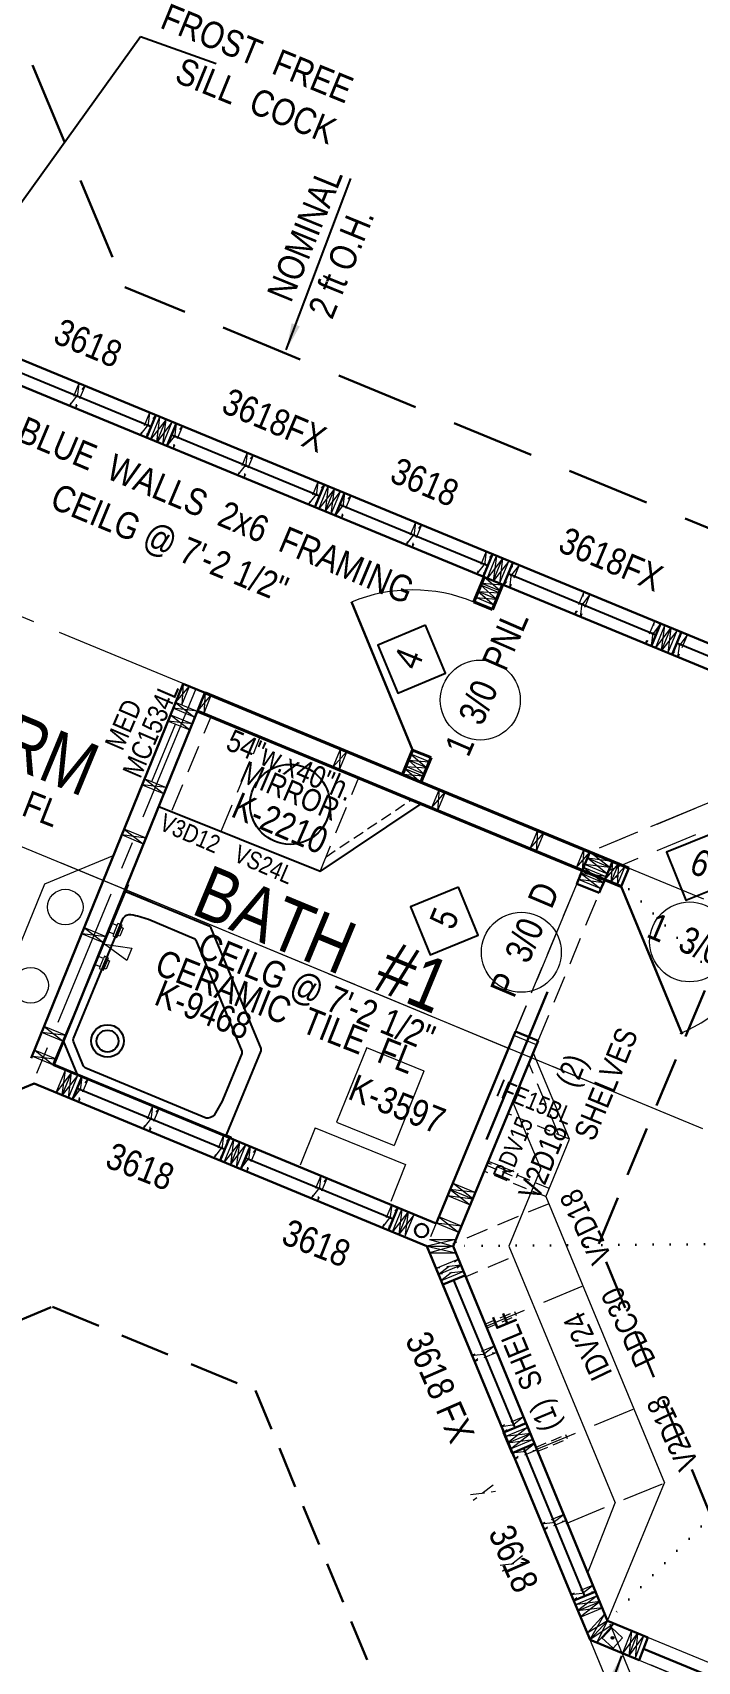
# Model space of a CAD drawing. Header units: inches. Extents: x 2775 to 35798, y 1675 to 10350.
# Drawn here: x 12593.4 to 12743, y 3795.3 to 4162 of the extents above; entities that cross this region are included whole.
import ezdxf

# ---------------------------------------------------------------- set-up
doc = ezdxf.new("R2010")
doc.units = ezdxf.units.IN
doc.header["$LTSCALE"] = 0.5
doc.header["$MEASUREMENT"] = 0
for name, pattern in [('ACAD_ISO07W100', [3, 0, -3]), ('CENTER', [2, 1.25, -0.25, 0.25, -0.25]), ('HIDDEN', [0.375, 0.25, -0.125])]:
    doc.linetypes.add(name, pattern=pattern)
doc.layers.get('0').update_dxf_attribs({"linetype": 'CONTINUOUS'})
for name, color, linetype in [('ASHADE', 7, 'CONTINUOUS'), ('CABINETS', 30, 'HIDDEN'), ('CABTOPS', 30, 'CONTINUOUS'), ('MILLWORK TEXT', 7, 'CONTINUOUS'), ('TEXT', 7, 'CONTINUOUS')]:
    doc.layers.add(name, color=color, linetype=linetype)
for name, color, linetype, lineweight in [('BALCONY', 3, 'CONTINUOUS', 30), ('BUILT-INS', 6, 'CONTINUOUS', 9), ('DOORS', 7, 'CONTINUOUS', 30), ('FOUNDATION', 7, 'CONTINUOUS', 30), ('GRID', 1, 'CENTER', 20), ('INT WALLS', 7, 'CONTINUOUS', 40), ('LAYOUT', 6, 'CONTINUOUS', 9), ('LITE COVE', 7, 'HIDDEN', 30), ('MILLWORK', 7, 'CONTINUOUS', 20), ('PLUMBING', 7, 'CONTINUOUS', 20), ('ROOF BEAMS', 3, 'HIDDEN', 30), ('ROOFLINE', 7, 'HIDDEN', 30), ('WALL FRAMING', 7, 'CONTINUOUS', 30), ('WALLS', 7, 'CONTINUOUS', 30), ('WINDOWS', 5, 'CONTINUOUS', 30)]:
    doc.layers.add(name, color=color, linetype=linetype, lineweight=lineweight)
doc.styles.add('ARCHENT', font='technical.ttf', dxfattribs={"height": 6})
doc.styles.add('ARCHENTLTD', font='technical.ttf', dxfattribs={"height": 6})
doc.styles.get("Standard").update_dxf_attribs({"font": 'romans.shx', "width": 0.75})
doc.dimstyles.new('ARCHENTLTD', dxfattribs={"dimtxt": 12, "dimasz": 6, "dimexe": 9, "dimexo": 3, "dimgap": 1, "dimtad": 0, "dimdec": 4, "dimzin": 1, "dimdsep": 46, "dimlunit": 4, "dimtxsty": 'ARCHENT', "dimcen": 6, "dimaunit": 1, "dimadec": 5, "dimazin": 0, "dimtfac": 1, "dimtdec": 4, "dimtofl": 0, "dimtmove": 0, "dimatfit": 3, "dimfxl": 1, "dimfrac": 2, "dimtolj": 1, "dimtzin": 0, "dimarcsym": 0})

msp = doc.modelspace()

# ---------------------------------------------------------------- hatches: boundary and pattern name
at = {"layer": 'WALL FRAMING', "lineweight": 9, "ltscale": 150}
msp.add_hatch(color=256, dxfattribs=at).paths.add_polyline_path([(12724.21644, 3800.59884, 1), (12723.59144, 3800.59884, 1)])

# ---------------------------------------------------------------- linework, layer by layer
at = {"layer": 'ASHADE', "color": 5}
msp.add_lwpolyline([(12614.63767, 3969.73153), (12600.2726, 3935.05116), (12603.35299, 3927.61602), (12638.07306, 3913.23449), (12638.08723, 3913.2687), (12637.05735, 3913.6953, -0.27646727), (12636.9983, 3913.84081), (12644.833, 3932.75545, 0.118325447), (12644.83303, 3933.26468), (12633.60217, 3960.38621, 0.118363176), (12633.24212, 3960.7463), (12614.32369, 3968.58257, -0.287865272), (12614.26429, 3968.72722), (12614.68895, 3969.75243), (12614.65257, 3969.7675), (12614.63767, 3969.73153)], format="xyb", dxfattribs=at)
at = {"layer": 'ASHADE', "color": 5, "elevation": 0.00183}
msp.add_lwpolyline([(12636.04929, 3921.46006), (12634.2539, 3918.27769, -0.252190584), (12632.41978, 3917.6449), (12605.33038, 3928.86569, -0.121624228), (12604.85669, 3929.33957), (12602.55706, 3934.90068, -0.121496836), (12602.55718, 3935.57064), (12613.77601, 3962.65529, -0.252199055), (12615.52039, 3963.50472, -0.030236903), (12619.42882, 3962.38984), (12629.74079, 3958.0917, -0.107763617), (12630.08607, 3957.71898), (12640.46589, 3932.6636, -0.095696057), (12640.47926, 3932.15499), (12636.22868, 3921.82842), (12636.04929, 3921.46006)], format="xyb", dxfattribs=at)
at = {"layer": 'ASHADE', "color": 5}
for centre, radius in [((12610.23128, 3934.99419, -0.00093), 3.66336), ((12610.22811, 3934.95843, -0.00132), 2.47608)]:
    msp.add_circle(centre, radius, dxfattribs=at)
at = {"layer": 'BALCONY', "lineweight": 20, "ltscale": 50}
msp.add_line((12723.3295, 3803.73539), (12771.72967, 3686.80619), dxfattribs=at)
at = {"layer": 'BALCONY', "color": 3, "linetype": 'ByBlock', "lineweight": 20, "ltscale": 50}
msp.add_line((12718.24734, 3801.63261), (12767.51975, 3682.59619), dxfattribs=at)
at = {"layer": 'BUILT-INS', "linetype": 'Continuous', "lineweight": 9, "ltscale": 0.25}
msp.add_line((12611.6197, 3976.75213), (12596.013, 3970.29662), dxfattribs=at)
at = {"layer": 'BUILT-INS', "ltscale": 75}
msp.add_line((12596.013, 3970.29662), (12586.51419, 3946.88768), dxfattribs=at)
at = {"layer": 'BUILT-INS', "linetype": 'Continuous', "lineweight": 9, "ltscale": 40}
for p, q in [((12597.85773, 3929.53084), (12615.05718, 3970.21787)), ((12598.14438, 3929.81734), (12642.28968, 3911.33626)), ((12702.28883, 3904.27794), (12702.66956, 3905.20263)), ((12702.28991, 3873.10079), (12701.90527, 3874.02386)), ((12713.79003, 3845.39303), (12713.40539, 3846.3161))]:
    msp.add_line(p, q, dxfattribs=at)
at = {"layer": 'BUILT-INS', "linetype": 'Continuous', "lineweight": 20, "ltscale": 0.75}
for p, q in [((12714.23475, 3912.8787), (12706.07135, 3932.36388)), ((12707.77961, 3906.28923), (12701.49712, 3921.28486)), ((12708.94524, 3899.91625), (12714.23475, 3912.8787))]:
    msp.add_line(p, q, dxfattribs=at)
at = {"layer": 'BUILT-INS', "linetype": 'HIDDEN', "lineweight": 20, "ltscale": 40}
for p, q in [((12711.86993, 3913.79766), (12705.09317, 3929.97308)), ((12709.58214, 3898.3438), (12687.97273, 3889.30397)), ((12700.4732, 3885.91892), (12690.89973, 3881.91407))]:
    msp.add_line(p, q, dxfattribs=at)
at = {"layer": 'BUILT-INS', "linetype": 'HIDDEN', "lineweight": 9, "ltscale": 25}
for p, q in [((12714.23475, 3912.8787), (12700.36574, 3918.61183)), ((12709.65047, 3901.78887), (12695.78146, 3907.522)), ((12708.88642, 3899.94056), (12695.01741, 3905.67369))]:
    msp.add_line(p, q, dxfattribs=at)
at = {"layer": 'BUILT-INS', "color": 6, "linetype": 'HIDDEN', "lineweight": 9, "ltscale": 20}
for p, q in [((12695.58484, 3907.03821), (12702.28883, 3904.27794)), ((12695.96557, 3907.9629), (12702.66956, 3905.20263)), ((12695.21303, 3871.23523), (12701.90527, 3874.02386)), ((12695.59767, 3870.31216), (12702.28991, 3873.10079)), ((12706.71315, 3843.52747), (12713.40539, 3846.3161)), ((12707.09779, 3842.60441), (12713.79003, 3845.39303))]:
    msp.add_line(p, q, dxfattribs=at)
at = {"layer": 'BUILT-INS', "color": 6, "linetype": 'Continuous', "lineweight": 9, "ltscale": 5}
for p, q in [((12707.77961, 3906.28923), (12700.5573, 3888.81777)), ((12708.92366, 3899.95311), (12735.6649, 3835.52424)), ((12700.5573, 3888.81777), (12724.55956, 3830.98804))]:
    msp.add_line(p, q, dxfattribs=at)
at = {"layer": 'BUILT-INS', "color": 6, "linetype": 'HIDDEN', "lineweight": 9, "ltscale": 75}
for p, q in [((12695.47399, 3870.81319), (12717.26443, 3879.85733)), ((12706.90359, 3843.07568), (12728.76472, 3852.14915)), ((12713.50281, 3826.32585), (12735.6649, 3835.52424))]:
    msp.add_line(p, q, dxfattribs=at)
at = {"layer": 'BUILT-INS', "color": 6, "linetype": 'Continuous', "lineweight": 9, "ltscale": 75}
for p, q in [((12722.81966, 3804.45035), (12735.6649, 3835.52424)), ((12718.3174, 3815.10814), (12724.55956, 3830.98804))]:
    msp.add_line(p, q, dxfattribs=at)
at = {"layer": 'BUILT-INS', "ltscale": 50}
for centre in [(12600.72437, 3965.14727), (12592.92349, 3947.52798)]:
    msp.add_circle(centre, 4, dxfattribs=at)
at = {"layer": 'CABINETS', "lineweight": 9, "ltscale": 50}
for p, q in [((12651.84532, 4000.38665), (12630.47659, 4009.23075)), ((12624.81448, 3986.94346), (12633.5526, 4008.05612)), ((12635.90234, 3982.35441), (12644.64046, 4003.46707)), ((12658.07806, 3973.17632), (12666.81618, 3994.28898))]:
    msp.add_line(p, q, dxfattribs=at)
at = {"layer": 'CABTOPS', "color": 7, "linetype": 'HIDDEN', "lineweight": 20, "ltscale": 20}
msp.add_line((12659.44751, 3976.48513), (12678.4463, 3989.18299), dxfattribs=at)
at = {"layer": 'DOORS', "ltscale": 75}
msp.add_line((12678.93738, 4000.56884), (12665.17088, 4033.83267), dxfattribs=at)
at = {"layer": 'DOORS', "ltscale": 50}
msp.add_line((12725.85086, 3969.77835), (12739.6278, 3936.51882), dxfattribs=at)
at = {"layer": 'DOORS', "linetype": 'Continuous', "lineweight": 30, "ltscale": 150}
msp.add_line((12709.29498, 3946.07971), (12695.52381, 3912.81784), dxfattribs=at)
at = {"layer": 'DOORS', "color": 7, "linetype": 'Continuous', "lineweight": 25, "ltscale": 25, "flags": 128}
for points in [[(12681.84788, 4028.59349), (12671.08403, 4024.08945), (12675.58807, 4013.3256), (12686.35193, 4017.82964)], [(12751.28482, 3971.08116), (12746.89144, 3981.89066), (12736.08195, 3977.49728), (12740.47532, 3966.68779)], [(12689.22956, 3969.64253), (12678.43705, 3965.20761), (12682.87197, 3954.41509), (12693.66449, 3958.85002)]]:
    msp.add_lwpolyline(points, close=True, dxfattribs=at)
at = {"layer": 'DOORS', "color": 7, "linetype": 'Continuous', "lineweight": 20, "ltscale": 7.5}
for centre in [(12694.16119, 4011.75215), (12741.28913, 3957.30131), (12703.40373, 3954.97028)]:
    msp.add_circle(centre, 9, dxfattribs=at)
at = {"layer": 'DOORS', "lineweight": 9, "ltscale": 75}
for centre, radius, start, end in [((12678.93738, 4000.56884), 35.98566, 67.5054132, 112.4825964), ((12725.38887, 3969.96957), 35.99772, 292.5005842, 337.5042071)]:
    msp.add_arc(centre, radius, start, end, dxfattribs=at)
at = {"layer": 'GRID', "ltscale": 50}
for p, q in [((12674.48142, 3995.88837), (12515.80143, 4061.56686)), ((12969.64769, 3925.81412), (12719.06691, 4029.56238)), ((12630.14006, 4014.25463), (12593.40927, 3925.54438)), ((12807.506, 4014.28416), (12718.83752, 3977.52914)), ((12718.83752, 3977.52914), (12682.10673, 3888.81889)), ((13021.6668, 3852.18648), (12718.83752, 3977.52914)), ((12700.5358, 3933.3278), (12611.8351, 3970.05674)), ((12593.71173, 3925.40605), (12424.33453, 3855.29622)), ((12682.10673, 3888.81889), (12593.71493, 3925.40472)), ((12682.10673, 3888.81889), (12718.86832, 3800.13454)), ((12807.572, 3763.41961), (12718.86832, 3800.13454))]:
    msp.add_line(p, q, dxfattribs=at)
at = {"layer": 'INT WALLS', "color": 7, "ltscale": 50}
for p, q in [((12695.03911, 4039.44427), (12692.74447, 4033.90038)), ((12699.19702, 4037.72328), (12696.90238, 4032.1794)), ((12676.62765, 3994.96238), (12678.92233, 4000.50625)), ((12680.78555, 3993.24137), (12683.08023, 3998.78524))]:
    msp.add_line(p, q, dxfattribs=at)
at = {"layer": 'INT WALLS', "ltscale": 75}
for p, q in [((12692.74447, 4033.90038), (12696.90238, 4032.1794)), ((12680.04006, 3993.58733), (12632.18614, 4013.39451)), ((12678.92233, 4000.50625), (12683.08023, 3998.78524)), ((12727.60395, 3973.90021), (12680.04006, 3993.58733))]:
    msp.add_line(p, q, dxfattribs=at)
at = {"layer": 'INT WALLS', "ltscale": 50}
for p, q in [((12678.31875, 3989.42862), (12630.47659, 4009.23075)), ((12725.84255, 3969.75827), (12678.31875, 3989.42862))]:
    msp.add_line(p, q, dxfattribs=at)
at = {"layer": 'LAYOUT', "color": 6, "linetype": 'CENTER', "lineweight": 5, "ltscale": 250}
for p, q in [((12975.24561, 3819.59345), (11433.02486, 4458.12095)), ((14529.67036, 3176.01313), (12259.80657, 4115.80753))]:
    msp.add_line(p, q, dxfattribs=at)
at = {"layer": 'LITE COVE', "color": 7, "linetype": 'ACAD_ISO07W100', "lineweight": 30, "ltscale": 2.5}
for p, q in [((12790.08313, 3906.38192), (12723.1744, 3973.63583)), ((12783.10635, 3889.4856), (12688.05687, 3888.81316)), ((12790.01841, 3872.04973), (12722.81966, 3804.45035))]:
    msp.add_line(p, q, dxfattribs=at)
at = {"layer": 'MILLWORK', "lineweight": 9, "ltscale": 50}
msp.add_line((12620.19138, 3993.39659), (12625.5583, 4006.32702), dxfattribs=at)
at = {"layer": 'MILLWORK', "color": 7, "linetype": 'Continuous', "lineweight": -3, "ltscale": 5}
msp.add_line((12658.07806, 3973.17632), (12621.75498, 3987.72076), dxfattribs=at)
at = {"layer": 'MILLWORK', "color": 7, "lineweight": -3, "ltscale": 10}
msp.add_line((12658.07806, 3973.17632), (12680.65702, 3988.267), dxfattribs=at)
at = {"layer": 'PLUMBING', "color": 5}
for p, q in [((12612.38888, 3960.98239, -1), (12611.465, 3961.36507, -1)), ((12611.62351, 3959.13463, -1), (12612.58022, 3961.44433, -1)), ((12612.35605, 3958.29001, -1), (12613.5041, 3961.06165, -1)), ((12613.5041, 3961.06165, -1), (12612.58022, 3961.44433, -1)), ((12610.69963, 3959.51731, -1), (12611.62351, 3959.13463, -1)), ((12611.62351, 3959.13463, -1), (12611.43217, 3958.67269, -1)), ((12611.43217, 3958.67269, -1), (12612.35605, 3958.29001, -1)), ((12613.00933, 3958.5606, -1), (12612.54739, 3958.75195, -1)), ((12613.7747, 3960.40836, -1), (12613.00933, 3958.5606, -1)), ((12613.31276, 3960.59971, -1), (12613.7747, 3960.40836, -1)), ((12609.32741, 3953.59135, -1), (12608.40353, 3953.97404, -1)), ((12609.29458, 3950.89897, -1), (12610.44263, 3953.67061, -1)), ((12609.51875, 3954.05329, -1), (12609.32741, 3953.59135, -1)), ((12610.44263, 3953.67061, -1), (12609.51875, 3954.05329, -1)), ((12609.57985, 3956.76878, -1), (12615.69715, 3955.8585, -1)), ((12614.5491, 3953.08686, -1), (12609.57985, 3956.76878, -1)), ((12615.69715, 3955.8585, -1), (12614.5491, 3953.08686, -1)), ((12607.63817, 3952.12628, -1), (12608.56205, 3951.74359, -1)), ((12608.56205, 3951.74359, -1), (12608.3707, 3951.28165, -1)), ((12608.3707, 3951.28165, -1), (12609.29458, 3950.89897, -1)), ((12608.56205, 3951.74359, -1), (12609.32741, 3953.59135, -1)), ((12609.94786, 3951.16957, -1), (12609.48592, 3951.36091, -1)), ((12610.71323, 3953.01733, -1), (12609.94786, 3951.16957, -1)), ((12610.25129, 3953.20867, -1), (12610.71323, 3953.01733, -1))]:
    msp.add_line(p, q, dxfattribs=at)
at = {"layer": 'PLUMBING', "color": 5, "ltscale": 75}
for p, q in [((12668.64312, 3933.49423, -1), (12661.77478, 3916.72445, -1)), ((12668.51162, 3933.54759, -1), (12681.48446, 3928.28351, -1)), ((12681.43029, 3928.17415, -1), (12674.74762, 3911.46037, -1)), ((12656.95448, 3915.44284, -1), (12653.59225, 3907.03368, -1)), ((12656.95448, 3915.44284, -1), (12677.34037, 3907.17072, -1)), ((12661.77478, 3916.72445, -1), (12674.74762, 3911.46037, -1)), ((12677.34037, 3907.17072, -1), (12674.01994, 3898.86609, -1))]:
    msp.add_line(p, q, dxfattribs=at)
at = {"layer": 'PLUMBING', "color": 5, "linetype": 'Continuous', "lineweight": 25, "ltscale": 1.5}
msp.add_circle((12651.3335, 3988.25737, -178358.10443), 9, dxfattribs=at)
at = {"layer": 'PLUMBING', "color": 5, "lineweight": 30, "ltscale": 75}
msp.add_circle((12680.94812, 3892.29079), 1.5, dxfattribs=at)
at = {"layer": 'ROOF BEAMS', "lineweight": 20, "ltscale": 75}
for p, q in [((12807.50526, 4014.28386), (12718.83434, 3977.53043)), ((12807.56095, 4008.3532), (12723.04431, 3973.32169))]:
    msp.add_line(p, q, dxfattribs=at)
at = {"layer": 'ROOF BEAMS', "lineweight": 20, "ltscale": 50}
for p, q in [((12702.10958, 3937.14911), (12716.57111, 3972.06542)), ((12707.19037, 3935.04539), (12721.64964, 3969.96263)), ((12701.65897, 3841.37597), (12687.87963, 3874.6345))]:
    msp.add_line(p, q, dxfattribs=at)
at = {"layer": 'ROOFLINE', "linetype": 'HIDDEN', "ltscale": 150}
for p, q in [((12593.36316, 4154.72978), (12614.13272, 4104.75161)), ((12757.59396, 4045.50279), (12614.13272, 4104.75161)), ((12424.31721, 3803.34209), (12597.85955, 3875.14319))]:
    msp.add_line(p, q, dxfattribs=at)
at = {"layer": 'ROOFLINE', "ltscale": 90}
for p, q in [((12720.81533, 3889.3215), (12744.94871, 3946.86265)), ((12746.10442, 3828.08352), (12720.81533, 3889.3215))]:
    msp.add_line(p, q, dxfattribs=at)
at = {"layer": 'ROOFLINE', "linetype": 'HIDDEN', "ltscale": 90}
msp.add_line((12597.85955, 3875.14319), (12643.53492, 3856.26204), dxfattribs=at)
at = {"layer": 'ROOFLINE', "linetype": 'HIDDEN', "ltscale": 75}
msp.add_line((12643.53492, 3856.26204), (12682.02806, 3763.43254), dxfattribs=at)
at = {"layer": 'WALL FRAMING', "linetype": 'HIDDEN', "lineweight": 20, "ltscale": 25}
for p, q in [((12603.75525, 4083.02089), (12601.66148, 4077.95962)), ((12605.14886, 4082.46571), (12603.04756, 4077.38623)), ((12619.69438, 4076.4236), (12617.60061, 4071.36234)), ((12627.11825, 4073.44147), (12625.01694, 4068.36199)), ((12641.66282, 4067.39975), (12639.56905, 4062.33849)), ((12643.05644, 4066.84457), (12640.95513, 4061.76509)), ((12657.60195, 4060.80246), (12655.50818, 4055.7412)), ((12665.00132, 4057.76107), (12662.91114, 4052.70852)), ((12679.55889, 4051.75084), (12677.45759, 4046.67136)), ((12680.94497, 4051.17744), (12678.84367, 4046.09796)), ((12695.5037, 4045.16724), (12693.40239, 4040.08776)), ((12702.89553, 4042.10772), (12700.79231, 4037.02903)), ((12717.44314, 4036.07065), (12715.33992, 4030.99196)), ((12718.829, 4035.49673), (12716.72579, 4030.41804)), ((12733.37581, 4029.4605), (12731.28376, 4024.40872)), ((12740.76016, 4026.38283), (12738.66449, 4021.32236)), ((12604.43005, 3926.89116), (12602.32874, 3921.81168)), ((12605.81741, 3926.32086), (12603.7161, 3921.24138)), ((12620.36823, 3920.29426), (12618.26693, 3915.21478)), ((12621.75431, 3919.72086), (12619.65301, 3914.64138)), ((12636.31895, 3913.72495), (12634.21764, 3908.64547)), ((12637.69346, 3913.1236), (12635.59216, 3908.04412)), ((12643.71032, 3910.66429), (12641.60901, 3905.58481)), ((12658.25677, 3904.62713), (12656.15546, 3899.54765)), ((12659.64285, 3904.05373), (12657.54154, 3898.97425)), ((12674.20158, 3898.04353), (12672.10027, 3892.96405)), ((12690.67016, 3882.18669), (12685.59257, 3880.0808)), ((12697.27544, 3866.25198), (12692.19786, 3864.14609)), ((12697.85009, 3864.86642), (12692.77251, 3862.76053)), ((12703.91703, 3850.32872), (12698.83945, 3848.22284)), ((12704.45581, 3848.93077), (12699.37822, 3846.82488)), ((12706.97137, 3842.93722), (12701.89379, 3840.83133)), ((12712.98835, 3828.38241), (12707.91076, 3826.27652)), ((12713.563, 3826.99685), (12708.48542, 3824.89096)), ((12719.60772, 3812.45242), (12714.53014, 3810.34653))]:
    msp.add_line(p, q, dxfattribs=at)
at = {"layer": 'WALL FRAMING', "linetype": 'HIDDEN', "lineweight": 9, "ltscale": 25}
for p, q in [((12601.67159, 4077.98406), (12605.14828, 4082.46429)), ((12603.75525, 4083.02089), (12603.05767, 4077.41066)), ((12617.61071, 4071.38677), (12621.0874, 4075.867)), ((12619.69438, 4076.4236), (12618.99679, 4070.81337)), ((12623.64097, 4068.95982), (12627.11766, 4073.44006)), ((12625.72463, 4073.99666), (12625.02705, 4068.38642)), ((12641.66282, 4067.39975), (12640.96524, 4061.78952)), ((12639.57916, 4062.36292), (12643.05585, 4066.84315)), ((12655.51829, 4055.76563), (12658.99498, 4060.24586)), ((12657.60195, 4060.80246), (12656.90437, 4055.19223)), ((12661.53517, 4053.30635), (12665.00132, 4057.76107)), ((12663.6153, 4058.33467), (12662.92125, 4052.73295)), ((12677.4677, 4046.69579), (12680.94439, 4051.17603)), ((12679.569, 4051.77528), (12678.85377, 4046.12239)), ((12693.4125, 4040.11219), (12696.88919, 4044.59242)), ((12695.51381, 4045.19167), (12694.79858, 4039.53879)), ((12702.90565, 4042.13215), (12699.41657, 4037.62738)), ((12700.80243, 4037.05346), (12701.50908, 4042.68023)), ((12718.83912, 4035.52116), (12715.35004, 4031.01639)), ((12716.7359, 4030.44247), (12717.44255, 4036.06924)), ((12734.76177, 4028.88676), (12731.29388, 4024.43316)), ((12732.67974, 4023.85923), (12733.37581, 4029.4605)), ((12740.76016, 4026.38283), (12737.28875, 4021.92071)), ((12738.67461, 4021.34679), (12739.38126, 4026.97355)), ((12602.34013, 3921.83921), (12605.81682, 3926.31944)), ((12604.44144, 3926.91869), (12603.72621, 3921.26581)), ((12618.27704, 3915.23922), (12621.75373, 3919.71945)), ((12620.37834, 3920.3187), (12619.66312, 3914.66582)), ((12636.32905, 3913.74939), (12635.61383, 3908.0965)), ((12634.22775, 3908.6699), (12637.70444, 3913.15014)), ((12640.23304, 3906.18265), (12643.70973, 3910.66288)), ((12642.33435, 3911.26213), (12641.61912, 3905.60925)), ((12656.16557, 3899.57209), (12659.64226, 3904.05232)), ((12658.26688, 3904.65157), (12657.55165, 3898.99869)), ((12672.11038, 3892.98849), (12675.58707, 3897.46872)), ((12674.21168, 3898.06797), (12673.49646, 3892.41509)), ((12689.73828, 3884.50669), (12684.08415, 3883.78669)), ((12684.65854, 3882.40102), (12689.16389, 3885.89235)), ((12685.23293, 3881.01535), (12689.73828, 3884.50669)), ((12690.31267, 3883.12102), (12684.65854, 3882.40102)), ((12697.29987, 3866.26211), (12692.79693, 3862.77066)), ((12692.22228, 3864.15622), (12697.84868, 3864.86583)), ((12698.82941, 3848.22116), (12704.45581, 3848.93077)), ((12703.907, 3850.32705), (12699.40406, 3846.8356)), ((12706.42115, 3844.33291), (12701.91821, 3840.84146)), ((12701.34356, 3842.22702), (12706.96996, 3842.93663)), ((12691.99576, 3832.88055), (12697.62216, 3833.59016)), ((12697.07335, 3834.98644), (12692.57042, 3831.49499)), ((12707.93519, 3826.28665), (12713.56158, 3826.99626)), ((12713.01277, 3828.39254), (12708.50984, 3824.90109)), ((12703.69272, 3819.05645), (12699.18979, 3815.565)), ((12698.61514, 3816.95056), (12704.24153, 3817.66017)), ((12714.55456, 3810.35666), (12720.18095, 3811.06627)), ((12719.63214, 3812.46255), (12715.12921, 3808.9711))]:
    msp.add_line(p, q, dxfattribs=at)
at = {"layer": 'WALL FRAMING', "lineweight": 20, "ltscale": 75}
for p, q in [((12619.91941, 4070.43031), (12622.0224, 4075.51116)), ((12621.30538, 4069.85665), (12623.40837, 4074.9375)), ((12622.69135, 4069.28299), (12624.79434, 4074.36384)), ((12657.82698, 4054.80917), (12659.92997, 4059.89002)), ((12659.21295, 4054.23551), (12661.31594, 4059.31636)), ((12660.59892, 4053.66185), (12662.70191, 4058.7427)), ((12695.71017, 4039.12912), (12697.81316, 4044.20997)), ((12697.09614, 4038.55546), (12699.19913, 4043.63631)), ((12697.09614, 4038.55546), (12699.19913, 4043.63631)), ((12698.48211, 4037.9818), (12700.5851, 4043.06265)), ((12694.46546, 4038.05832), (12698.63079, 4036.33408)), ((12694.92859, 4039.46425), (12699.27721, 4037.66413)), ((12697.28256, 4033.1013), (12693.12572, 4034.82486)), ((12697.85708, 4034.48692), (12693.70023, 4036.21047)), ((12698.43188, 4035.87228), (12694.27504, 4037.59584)), ((12733.59336, 4023.44906), (12735.69635, 4028.52991)), ((12734.97933, 4022.8754), (12737.08232, 4027.95625)), ((12736.3653, 4022.30174), (12738.46829, 4027.38259)), ((12662.7072, 4000.76691), (12660.99453, 3996.62907)), ((12664.0916, 4000.1939), (12662.37892, 3996.05605)), ((12682.12484, 3996.47801), (12677.96588, 3998.19644)), ((12682.69765, 3997.86433), (12678.53869, 3999.58276)), ((12677.20131, 3996.34832), (12681.36676, 3994.62437)), ((12681.55241, 3995.09166), (12677.39345, 3996.81009)), ((12684.88257, 3991.58796), (12683.1699, 3987.45012)), ((12686.26696, 3991.01495), (12684.55429, 3986.87711)), ((12707.05807, 3982.40932), (12705.34539, 3978.27148)), ((12708.44246, 3981.83631), (12706.72978, 3977.69847)), ((12717.45492, 3978.10018), (12715.74225, 3973.96234)), ((12723.90776, 3975.42932), (12722.19508, 3971.29148)), ((12725.29373, 3974.85566), (12723.58105, 3970.71782)), ((12726.6797, 3974.282), (12724.96702, 3970.14416)), ((12598.64167, 3923.36552), (12600.74466, 3928.44637)), ((12600.02764, 3922.79186), (12602.13063, 3927.87271)), ((12601.41361, 3922.2182), (12603.5166, 3927.29905)), ((12636.52486, 3907.68547), (12638.62785, 3912.76631)), ((12637.91083, 3907.11181), (12640.01382, 3912.19265)), ((12639.2968, 3906.53814), (12641.39979, 3911.61899)), ((12674.40805, 3892.00541), (12676.51104, 3897.08626)), ((12675.79402, 3891.43175), (12677.89701, 3896.5126)), ((12677.17999, 3890.85809), (12679.28298, 3895.93894)), ((12684.08415, 3883.78669), (12689.16389, 3885.89235)), ((12684.65854, 3882.40102), (12689.73828, 3884.50669)), ((12685.23293, 3881.01535), (12690.31267, 3883.12102)), ((12699.78413, 3845.91176), (12704.86387, 3848.01742)), ((12700.35852, 3844.52609), (12705.43826, 3846.63175)), ((12700.93291, 3843.14042), (12706.01265, 3845.24609)), ((12715.48412, 3808.03683), (12720.56386, 3810.14249)), ((12716.05851, 3806.65116), (12721.13825, 3808.75682)), ((12716.6329, 3805.26549), (12721.71264, 3807.37115))]:
    msp.add_line(p, q, dxfattribs=at)
at = {"layer": 'WALL FRAMING', "lineweight": 9, "ltscale": 150}
for p, q in [((12623.40837, 4074.9375), (12619.91941, 4070.43031)), ((12621.30538, 4069.85665), (12622.0224, 4075.51116)), ((12622.69135, 4069.28299), (12623.40837, 4074.9375)), ((12624.79434, 4074.36384), (12621.30538, 4069.85665)), ((12661.31594, 4059.31636), (12657.82698, 4054.80917)), ((12659.92997, 4059.89002), (12659.21295, 4054.23551)), ((12659.21295, 4054.23551), (12662.70191, 4058.7427)), ((12660.59892, 4053.66185), (12661.31594, 4059.31636)), ((12699.19913, 4043.63631), (12695.71017, 4039.12912)), ((12697.81316, 4044.20997), (12697.09614, 4038.55546)), ((12700.5851, 4043.06265), (12697.09614, 4038.55546)), ((12699.19913, 4043.63631), (12698.48211, 4037.9818)), ((12694.46546, 4038.05832), (12699.20564, 4037.71972)), ((12698.63084, 4036.33422), (12695.03847, 4039.44273)), ((12693.12572, 4034.82486), (12697.8437, 4034.49246)), ((12693.70023, 4036.21047), (12697.26919, 4033.10685)), ((12693.70052, 4036.21022), (12698.41851, 4035.87783)), ((12694.27504, 4037.59584), (12697.84399, 4034.49221)), ((12733.59336, 4023.44906), (12737.08232, 4027.95625)), ((12734.97933, 4022.8754), (12735.69635, 4028.52991)), ((12738.46829, 4027.38259), (12734.97933, 4022.8754)), ((12737.08232, 4027.95625), (12736.3653, 4022.30174)), ((12630.49684, 4009.22818), (12625.0292, 4009.92016)), ((12625.5584, 4011.22432), (12629.92079, 4007.8432)), ((12660.99466, 3996.62901), (12664.09317, 4000.19325)), ((12662.70766, 4000.76805), (12662.38055, 3996.05515)), ((12677.96588, 3998.19644), (12682.68427, 3997.86986)), ((12677.96626, 3998.19641), (12681.53903, 3995.09719)), ((12678.53869, 3999.58276), (12682.11146, 3996.48353)), ((12681.3667, 3994.62424), (12676.62829, 3994.96392)), ((12677.20131, 3996.34832), (12680.79417, 3993.2378)), ((12677.39345, 3996.81009), (12682.11184, 3996.48351)), ((12683.17003, 3987.45006), (12686.26854, 3991.0143)), ((12684.88302, 3991.5891), (12684.55592, 3986.8762)), ((12618.91252, 3980.68447), (12613.45854, 3981.37472)), ((12614.00374, 3982.71833), (12618.33646, 3979.29949)), ((12705.34553, 3978.27142), (12708.44404, 3981.83566)), ((12707.05852, 3982.41046), (12706.73141, 3977.69756)), ((12715.74238, 3973.96229), (12718.84089, 3977.52652)), ((12717.45538, 3978.10132), (12717.12827, 3973.38842)), ((12723.90776, 3975.42932), (12718.26342, 3976.14213)), ((12722.76044, 3972.65738), (12718.26385, 3976.14317)), ((12723.3341, 3974.04335), (12718.83752, 3977.52914)), ((12722.47704, 3972.00682), (12716.83, 3972.7215)), ((12716.83803, 3972.72049), (12721.33518, 3969.23493)), ((12717.40384, 3974.1074), (12721.90099, 3970.62184)), ((12723.3341, 3974.04335), (12717.68976, 3974.75616)), ((12722.19522, 3971.29142), (12725.29373, 3974.85566)), ((12723.90821, 3975.43046), (12723.5811, 3970.71756)), ((12723.58119, 3970.71776), (12726.6797, 3974.282)), ((12725.29373, 3974.85566), (12723.90776, 3975.42932)), ((12725.29418, 3974.8568), (12724.96707, 3970.1439)), ((12721.91123, 3970.61991), (12716.26419, 3971.33459)), ((12609.95794, 3958.46201), (12604.50396, 3959.15225)), ((12605.04916, 3960.49586), (12609.38189, 3957.07703)), ((12600.89119, 3936.24053), (12595.43721, 3936.93078)), ((12595.98242, 3938.27439), (12600.31514, 3934.85555)), ((12593.96778, 3932.82369), (12598.3005, 3929.40485)), ((12598.87656, 3930.78983), (12593.42257, 3931.48008)), ((12600.02764, 3922.79186), (12600.74466, 3928.44637)), ((12602.13063, 3927.87271), (12598.64167, 3923.36552)), ((12603.5166, 3927.29905), (12600.02764, 3922.79186)), ((12601.41361, 3922.2182), (12602.13063, 3927.87271)), ((12600.02764, 3922.79186), (12601.41361, 3922.2182)), ((12640.01382, 3912.19265), (12636.52486, 3907.68547)), ((12638.62785, 3912.76631), (12637.91083, 3907.11181)), ((12637.91083, 3907.11181), (12641.39979, 3911.61899)), ((12639.2968, 3906.53814), (12640.01382, 3912.19265)), ((12692.48758, 3899.46497), (12687.96173, 3902.95958)), ((12686.81406, 3900.18778), (12692.48758, 3899.46497)), ((12693.06062, 3900.8512), (12687.38789, 3901.57368)), ((12687.38789, 3901.57368), (12691.91455, 3898.07875)), ((12677.89701, 3896.5126), (12674.40805, 3892.00541)), ((12676.51104, 3897.08626), (12675.79402, 3891.43175)), ((12679.28298, 3895.93894), (12675.79402, 3891.43175)), ((12677.89701, 3896.5126), (12677.17999, 3890.85809)), ((12684.82546, 3895.38714), (12689.32261, 3891.90158)), ((12689.89867, 3893.28656), (12684.25163, 3894.00124)), ((12688.67747, 3890.31257), (12682.10629, 3888.81784)), ((12682.10629, 3888.81784), (12688.67434, 3887.31257)), ((12682.72756, 3890.31829), (12688.05687, 3888.81316)), ((12688.05687, 3888.81316), (12682.72876, 3887.31829)), ((12684.65854, 3882.40102), (12685.23293, 3881.01535)), ((12704.86387, 3848.01742), (12700.35852, 3844.52609)), ((12705.43826, 3846.63175), (12699.78413, 3845.91176)), ((12700.35852, 3844.52609), (12706.01265, 3845.24609)), ((12700.93291, 3843.14042), (12705.43826, 3846.63175)), ((12721.13825, 3808.75682), (12715.48412, 3808.03683)), ((12720.56386, 3810.14249), (12716.05851, 3806.65116)), ((12721.71264, 3807.37115), (12716.05851, 3806.65116)), ((12721.13825, 3808.75682), (12716.6329, 3805.26549)), ((12722.81966, 3804.45035), (12718.24734, 3801.63261)), ((12718.85703, 3800.11434), (12722.19396, 3805.9684)), ((12724.34092, 3803.82069), (12718.85703, 3800.11434)), ((12720.38341, 3799.50744), (12722.81966, 3804.45035)), ((12726.23553, 3797.04424), (12729.58757, 3801.58078)), ((12728.18756, 3802.11927), (12727.62194, 3796.47039)), ((12727.63554, 3796.50574), (12730.98758, 3801.04228)), ((12729.58757, 3801.58078), (12729.02195, 3795.9319)), ((12729.02195, 3795.9319), (12727.63554, 3796.50574))]:
    msp.add_line(p, q, dxfattribs=at)
at = {"layer": 'WALL FRAMING', "linetype": 'Continuous', "lineweight": 9, "ltscale": 150}
for p, q in [((12625.58424, 4011.25125), (12628.66211, 4014.85322)), ((12627.27612, 4015.42689), (12626.9737, 4010.68608)), ((12630.49549, 4009.23804), (12633.57336, 4012.84001)), ((12632.18737, 4013.41369), (12631.88494, 4008.67287)), ((12629.33456, 4006.41418), (12623.86215, 4007.01347)), ((12624.42844, 4008.40904), (12628.76089, 4005.02819)), ((12618.60135, 3994.04871), (12622.83628, 3990.71399)), ((12623.40748, 3992.09442), (12618.03735, 3992.65878))]:
    msp.add_line(p, q, dxfattribs=at)
at = {"layer": 'WALL FRAMING', "lineweight": 20, "ltscale": 150}
for p, q in [((12626.9737, 4010.68608), (12628.66774, 4014.85089)), ((12631.88494, 4008.67287), (12633.57899, 4012.83768)), ((12623.86215, 4007.01347), (12628.75855, 4005.02256)), ((12624.42844, 4008.40904), (12629.33456, 4006.41418)), ((12618.60135, 3994.04871), (12623.40748, 3992.09442)), ((12618.03735, 3992.65878), (12622.83381, 3990.70842)), ((12687.96173, 3902.95957), (12693.06062, 3900.8512)), ((12686.81406, 3900.18778), (12691.91455, 3898.07875)), ((12687.38789, 3901.57368), (12692.48758, 3899.46497)), ((12682.10673, 3888.81889), (12688.05687, 3888.81316)), ((12682.72734, 3890.31829), (12688.67747, 3890.31257)), ((12682.72421, 3887.31829), (12688.67434, 3887.31257)), ((12718.24734, 3801.63261), (12722.18796, 3805.98288)), ((12718.85809, 3800.11395), (12722.81966, 3804.45035)), ((12720.38341, 3799.50744), (12724.34092, 3803.82069))]:
    msp.add_line(p, q, dxfattribs=at)
at = {"layer": 'WALL FRAMING', "color": 7, "lineweight": 20, "ltscale": 75}
for p, q in [((12629.94141, 4007.83996), (12625.0292, 4009.92016)), ((12630.4588, 4009.14561), (12625.54659, 4011.22581)), ((12618.36953, 3979.33994), (12613.45854, 3981.37472)), ((12618.91474, 3980.68355), (12614.00374, 3982.71833)), ((12723.3341, 3974.04335), (12718.26342, 3976.14213)), ((12721.91345, 3970.61899), (12716.84025, 3972.71957)), ((12722.46872, 3971.96656), (12717.39552, 3974.06714)), ((12722.76044, 3972.65738), (12717.68976, 3974.75616)), ((12721.34542, 3969.233), (12716.27222, 3971.33357)), ((12609.39213, 3957.07509), (12604.48548, 3959.10671)), ((12609.96016, 3958.46109), (12605.04916, 3960.49586)), ((12600.32538, 3934.85362), (12595.41873, 3936.88523)), ((12600.89341, 3936.23961), (12595.98242, 3938.27439)), ((12598.87878, 3930.78891), (12593.96778, 3932.82369)), ((12598.33357, 3929.4453), (12593.42257, 3931.48008)), ((12689.89867, 3893.28656), (12684.82546, 3895.38714)), ((12689.33286, 3891.89965), (12684.25965, 3894.00023))]:
    msp.add_line(p, q, dxfattribs=at)
at = {"layer": 'WALL FRAMING', "lineweight": 20, "ltscale": 50}
msp.add_line((12706.81951, 3934.11676), (12701.73423, 3936.2222), dxfattribs=at)
at = {"layer": 'WALL FRAMING', "color": 9, "linetype": 'Continuous', "lineweight": 5, "ltscale": 150}
for p, q in [((12724.07235, 3798.31178), (12721.48647, 3800.70965)), ((12721.64317, 3800.56435), (12723.76801, 3802.85579)), ((12726.16472, 3800.63332), (12723.60681, 3803.00255)), ((12724.07235, 3798.31178), (12726.16472, 3800.63332))]:
    msp.add_line(p, q, dxfattribs=at)
at = {"layer": 'WALL FRAMING', "lineweight": 9, "ltscale": 75}
for p, q in [((12726.21246, 3796.98426), (12728.18756, 3802.11927)), ((12727.61247, 3796.44577), (12729.58757, 3801.58078)), ((12729.01248, 3795.90728), (12730.98758, 3801.04228))]:
    msp.add_line(p, q, dxfattribs=at)
at = {"layer": 'WALL FRAMING', "color": 9, "linetype": 'Continuous', "lineweight": 5, "ltscale": 150}
msp.add_circle((12723.90394, 3800.59884), 0.3125, dxfattribs=at)
at = {"layer": 'WALLS', "color": 4, "ltscale": 50}
for p, q in [((12788.94318, 4006.58947), (12571.57079, 4096.36325)), ((12788.98227, 4000.61528), (12572.42381, 4090.06036)), ((12715.88523, 3970.40917), (12718.0903, 3975.73392)), ((12720.95484, 3968.31008), (12723.1744, 3973.63583)), ((12723.90776, 3975.42932), (12722.18678, 3971.27141)), ((12722.18678, 3971.27141), (12721.64574, 3969.96425)), ((12702.11063, 3937.14867), (12684.20778, 3893.89508)), ((12698.80449, 3929.16301), (12702.11679, 3937.14613)), ((12707.19236, 3935.04457), (12688.05687, 3888.81316)), ((12703.88601, 3927.05867), (12707.18278, 3935.04853)), ((12642.32377, 3911.23655), (12637.70387, 3913.14876)), ((12706.39558, 3844.32231), (12704.48095, 3848.9412)), ((12731.92092, 3800.68329), (12722.81966, 3804.45035))]:
    msp.add_line(p, q, dxfattribs=at)
at = {"layer": 'WALLS', "color": 4, "ltscale": 75}
for p, q in [((12618.98293, 4070.78256), (12621.08592, 4075.8634)), ((12623.61652, 4068.90342), (12625.71951, 4073.98427)), ((12656.8905, 4055.16142), (12658.99349, 4060.24227)), ((12661.51231, 4053.25382), (12663.6153, 4058.33467)), ((12694.78619, 4039.51156), (12696.88918, 4044.59241)), ((12699.40609, 4037.59936), (12701.50908, 4042.68021)), ((12732.65878, 4023.80591), (12734.76177, 4028.88676)), ((12737.27678, 4021.88911), (12739.37977, 4026.96996)), ((12627.27609, 4015.42682), (12593.05146, 3931.08333)), ((12632.16792, 4013.40205), (12598.156, 3929.51887)), ((12632.18614, 4013.39451), (12627.2646, 4015.43229)), ((12716.57464, 3972.06396), (12718.83708, 3977.5281)), ((12723.90776, 3975.42932), (12718.83708, 3977.5281)), ((12720.95484, 3968.31008), (12715.88164, 3970.41066)), ((12707.18278, 3935.04853), (12702.10958, 3937.14911)), ((12598.156, 3929.51887), (12684.20812, 3893.89494)), ((12543.1125, 3904.43444), (12593.71495, 3925.40472)), ((12593.71493, 3925.40472), (12682.10437, 3888.81319)), ((12602.33759, 3921.83576), (12604.44058, 3926.91661)), ((12635.60088, 3908.06791), (12637.70387, 3913.14876)), ((12640.22078, 3906.1557), (12642.32377, 3911.23655)), ((12635.60045, 3908.06686), (12640.22035, 3906.15466)), ((12673.48406, 3892.38785), (12675.58706, 3897.4687)), ((12682.10629, 3888.81784), (12687.96778, 3874.67748)), ((12714.26982, 3811.22805), (12682.10629, 3888.81784)), ((12722.81966, 3804.45035), (12688.05687, 3888.81316)), ((12685.61585, 3880.09157), (12690.69559, 3882.19724)), ((12699.40121, 3846.83554), (12704.48095, 3848.9412)), ((12699.40016, 3846.83511), (12701.3148, 3842.21621)), ((12701.31584, 3842.21664), (12706.39558, 3844.32231)), ((12714.26909, 3811.22774), (12718.86789, 3800.1335)), ((12715.10119, 3808.96061), (12720.18093, 3811.06627)), ((12718.86789, 3800.1335), (12729.94582, 3795.54828)), ((12729.94582, 3795.54828), (12731.92092, 3800.68329))]:
    msp.add_line(p, q, dxfattribs=at)
at = {"layer": 'WALLS', "lineweight": 30, "ltscale": 75}
msp.add_line((12727.60368, 3973.89956), (12725.891, 3969.76172), dxfattribs=at)
at = {"layer": 'WALLS', "lineweight": 9, "ltscale": 50}
msp.add_line((12722.19508, 3971.29148), (12723.58105, 3970.71782), dxfattribs=at)
at = {"layer": 'WALLS', "color": 4, "lineweight": 20, "ltscale": 50}
for p, q in [((12637.70387, 3913.14876), (12604.44058, 3926.91661)), ((12675.58706, 3897.4687), (12642.32377, 3911.23655)), ((12720.18093, 3811.06627), (12706.39558, 3844.32231)), ((12798.46872, 3773.1388), (12731.92092, 3800.68329))]:
    msp.add_line(p, q, dxfattribs=at)
at = {"layer": 'WALLS', "color": 4, "lineweight": 20, "ltscale": 75}
for p, q in [((12602.33716, 3921.83472), (12635.60045, 3908.06686)), ((12640.22078, 3906.1557), (12673.48363, 3892.38681)), ((12685.61481, 3880.09114), (12699.40016, 3846.83511)), ((12701.31584, 3842.21664), (12715.10015, 3808.96017)), ((12719.1912, 3813.25596), (12712.33345, 3829.89842)), ((12729.94582, 3795.54828), (12796.36527, 3768.05692))]:
    msp.add_line(p, q, dxfattribs=at)
at = {"layer": 'WINDOWS', "lineweight": 25, "ltscale": 75}
for p, q in [((12586.78364, 4087.12103), (12620.04692, 4073.35317)), ((12624.69121, 4071.49989), (12657.9545, 4057.73204)), ((12662.5744, 4055.81984), (12695.83768, 4042.05198)), ((12733.72087, 4026.37193), (12700.45759, 4040.13978)), ((12771.65681, 4010.8196), (12738.39352, 4024.58745)), ((12603.38909, 3924.37618), (12636.65237, 3910.60833)), ((12641.27227, 3908.69613), (12674.53556, 3894.92828)), ((12688.15572, 3881.14441), (12701.94108, 3847.88837)), ((12703.85571, 3843.26947), (12717.64106, 3810.01344))]:
    msp.add_line(p, q, dxfattribs=at)
at = {"layer": 'WINDOWS', "linetype": 'Continuous', "lineweight": 25, "ltscale": 25}
msp.add_line((12621.53739, 3986.86539), (12621.53739, 3986.86539), dxfattribs=at)
at = {"layer": 'WINDOWS', "ltscale": 75}
msp.add_line((12730.93337, 3798.11579), (12797.44246, 3770.65937), dxfattribs=at)

# ---------------------------------------------------------------- texts
at = {"flags": 8}
for tag, p, s in [('MODELNUMBER', (12638.07306, 3913.23449), 'K-9468'), ('TRADENAME', (12638.0746, 3913.23385), 'MEMOIRS'), ('PRODUCT', (12638.07614, 3913.23322), 'SHOWER TRAY'), ('MATERIAL', (12638.07768, 3913.23258), 'FRP')]:
    msp.add_attdef(tag, p, s, height=0.001, rotation=67.5, dxfattribs=at)
at = {"layer": 'BUILT-INS', "linetype": 'Continuous', "lineweight": 9, "ltscale": 1.5, "attachment_point": 1, "style": 'ARCHENTLTD'}
for s, insert, char_height, rotation in [('      (2)\\PSHELVES\\P{\\H1.999x;  }', (12707.39672, 3917.22656), 5, 67.6469444), ('IFE15BL\\P{\\H1.999x;  }', (12698.9259, 3926.50543), 4, 337.6469444)]:
    msp.add_mtext(s, dxfattribs=dict(at, insert=insert, char_height=char_height, rotation=rotation))
at = {"layer": 'BUILT-INS', "linetype": 'Continuous', "lineweight": 30, "ltscale": 1.5, "insert": (12696.85382, 3904.6577), "char_height": 4, "attachment_point": 1, "rotation": 67.6469444, "style": 'ARCHENTLTD'}
msp.add_mtext('RDV15\\P{\\H1.999x;  }', dxfattribs=at)
at = {"layer": 'BUILT-INS', "color": 6, "linetype": 'Continuous', "lineweight": 30, "ltscale": 1.5, "char_height": 5, "style": 'ARCHENTLTD'}
for s, insert, attachment_point, rotation in [(' V2D18\\P\\P{\\H1.999x;  }', (12717.99275, 3902.88657), 5, 67.3479954), (' V2D18\\P\\P{\\H1.999x;  }', (12728.01911, 3897.13361), 5, 115.5668983), ('DDC30\\P{\\H1.999x;  }', (12733.50299, 3873.44491), 5, 115.5668983), ('(1)  SHELF\\P{\\H1.999x;  }', (12696.69128, 3872.88512), 3, 112.5213889), ('IDV24\\P{\\H1.999x;  }', (12724.34004, 3869.0983), 5, 115.5668983), (' V2D18\\P\\P{\\H1.999x;  }', (12747.59307, 3850.6955), 5, 115.5668983)]:
    msp.add_mtext(s, dxfattribs=dict(at, insert=insert, attachment_point=attachment_point, rotation=rotation))
at = {"layer": 'CABINETS', "color": 7, "linetype": 'Continuous', "lineweight": 30, "char_height": 4, "attachment_point": 1, "rotation": 336.7337007, "style": 'ARCHENTLTD'}
for s, insert in [('V3D12\\P\\P  ', (12623.18216, 3986.34495)), ('VS24L\\P\\P  ', (12639.93091, 3979.28042))]:
    msp.add_mtext(s, dxfattribs=dict(at, insert=insert))
at = {"layer": 'DOORS', "color": 7, "linetype": 'Continuous', "lineweight": 30, "ltscale": 1.5, "char_height": 6, "style": 'ARCHENTLTD'}
for s, insert, attachment_point, rotation in [('NOMINAL\\P2 ft O.H.\\P{\\H1.999x;  }', (12645.96381, 4103.25555), 1, 67.8527933), ('1  3/0  PNL\\P\\P{\\H1.999x;  }', (12685.96818, 4001.05974), 1, 66.5043949), ('4\\P  ', (12682.60221, 4019.18811), 5, 67.725642), ('6\\P  ', (12741.87219, 3970.42337), 5, 337.1377912), ('P  3/0  D\\P{\\H1.999x;  }', (12706.59272, 3971.36459), 3, 67.1065706), ('5\\P  ', (12690.69359, 3960.69425), 5, 67.3581947), ('1  3/0  PNL\\P{\\H1.999x;  }', (12765.31943, 3950.67461), 3, 337.1065706)]:
    msp.add_mtext(s, dxfattribs=dict(at, insert=insert, attachment_point=attachment_point, rotation=rotation))
at = {"layer": 'MILLWORK TEXT', "linetype": 'Continuous', "lineweight": 30, "char_height": 4.5, "attachment_point": 9, "rotation": 66.7167699, "style": 'ARCHENTLTD'}
for s, insert in [('MC1534L \\P  ', (12633.3886, 4011.41788)), ('MED \\P  ', (12625.02117, 4007.64255))]:
    msp.add_mtext(s, dxfattribs=dict(at, insert=insert))
at = {"layer": 'PLUMBING', "ltscale": 1.5, "insert": (12666.10584, 4151.5773), "char_height": 6, "attachment_point": 3, "rotation": 337.7667269, "style": 'ARCHENT'}
msp.add_mtext('FROST  FREE  \\PSILL  COCK', dxfattribs=at)
at = {"layer": 'PLUMBING', "color": 5, "linetype": 'Continuous', "char_height": 6, "style": 'ARCHENTLTD'}
for s, insert, attachment_point, rotation in [('K-2210\\P\\P  ', (12640.10473, 3991.16807), 1, 336.7337007), ('K-9468\\P\\P  ', (12643.24095, 3940.71899), 3, 338.2988889), ('K-3597\\P\\P  ', (12686.87434, 3919.45173), 3, 338.2988889)]:
    msp.add_mtext(s, dxfattribs=dict(at, insert=insert, attachment_point=attachment_point, rotation=rotation))
at = {"layer": 'TEXT', "color": 7, "linetype": 'Continuous', "char_height": 6, "attachment_point": 3, "rotation": 337.5, "style": 'ARCHENTLTD'}
for insert in [(12651.52682, 4039.08922), (12684.55865, 3938.05181)]:
    msp.add_mtext('CEILG @ 7\'-2 1/2"\\P\\P  ', dxfattribs=dict(at, insert=insert))
at = {"layer": 'TEXT', "linetype": 'Continuous', "char_height": 12, "width": 271, "attachment_point": 1, "rotation": 337.5, "style": 'ARCHENTLTD'}
for s, insert in [('MUD  RM', (12553.58042, 4024.05319)), ('BATH  #1', (12633.34521, 3974.85268))]:
    msp.add_mtext(s, dxfattribs=dict(at, insert=insert))
at = {"layer": 'TEXT', "color": 7, "linetype": 'Continuous', "lineweight": 30, "ltscale": 1.5, "char_height": 6, "style": 'ARCHENTLTD'}
for s, insert, attachment_point, rotation in [('MASONRY  FL\\P{\\H1.999x;  }', (12600.2405, 3988.60123), 3, 338.6137606), ('CERAMIC  TILE  FL\\P{\\H1.999x;  }', (12622.72039, 3955.8119), 1, 338.3960843)]:
    msp.add_mtext(s, dxfattribs=dict(at, insert=insert, attachment_point=attachment_point, rotation=rotation))
at = {"layer": 'WINDOWS', "color": 7, "linetype": 'Continuous', "lineweight": 30, "style": 'ARCHENTLTD'}
for s, insert, char_height, attachment_point, rotation in [('3618\\P\\P  ', (12600.00235, 4097.8888), 6, 1, 337.1802778), ('(TYP) BLUE  WALLS  2x6  FRAMING\\P\\P  ', (12573.56948, 4083.49518), 6, 1, 337.1802778), ('3618FX\\P\\P  ', (12637.88554, 4082.20874), 6, 1, 337.1802778), ('3618\\P\\P  ', (12675.79311, 4066.58761), 6, 1, 337.1802778), ('3618FX\\P\\P  ', (12713.67636, 4050.90753), 6, 1, 337.1802778), ('54"w.x40"h.\\P\\P  ', (12638.54164, 4005.34091), 5, 1, 336.7337007), ('3618 \\P\\P  ', (12625.81814, 3906.74559), 6, 3, 338.5728022), ('3618 \\P\\P  ', (12665.48393, 3889.50339), 6, 3, 338.5728022), ('3618 FX \\P\\P  ', (12693.0497, 3846.37596), 6, 3, 293.5728022), ('3618 \\P\\P  ', (12707.48961, 3812.64277), 6, 3, 293.5728022)]:
    msp.add_mtext(s, dxfattribs=dict(at, insert=insert, char_height=char_height, attachment_point=attachment_point, rotation=rotation))
at = {"layer": 'WINDOWS', "color": 7, "linetype": 'Continuous', "lineweight": 9, "insert": (12641.66657, 3998.19781), "char_height": 5, "attachment_point": 1, "rotation": 336.7337007, "style": 'ARCHENTLTD'}
msp.add_mtext('MIRROR\\P\\P  ', dxfattribs=at)

# ---------------------------------------------------------------- leaders
at = {"layer": 'FOUNDATION', "color": 7, "linetype": 'Continuous', "lineweight": 9, "ltscale": 25}
for points in [[(12650.49314, 4090.62662), (12665.01036, 4129.18426)], [(12725.98121, 3796.52021), (12711.464, 3757.96256)]]:
    msp.add_leader(points, dimstyle='ARCHENTLTD', override={"dimgap": 1, "dimtad": 0}, dxfattribs=at)
at = {"layer": 'PLUMBING', "linetype": 'Continuous', "lineweight": 9, "ltscale": 25}
msp.add_leader([(12575.15996, 4102.032), (12617.62565, 4161.13402), (12634.7095, 4155.10565)], dimstyle='ARCHENTLTD', override={"dimgap": 1, "dimtad": 0}, dxfattribs=at)

doc.saveas('drawing.dxf')
